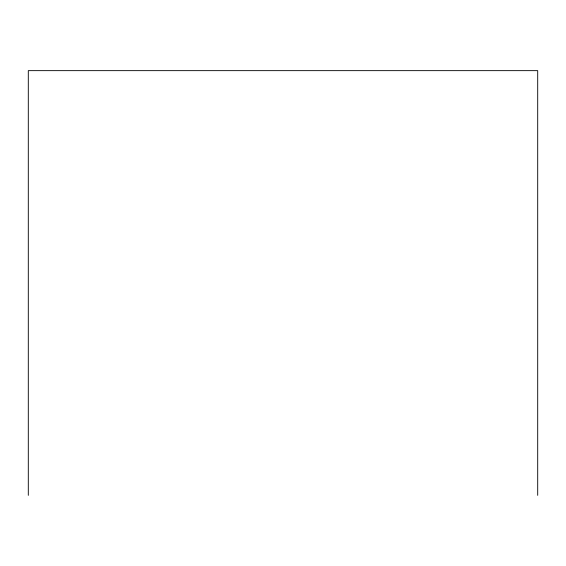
<?xml version="1.0" encoding="UTF-8"?>
<svg xmlns="http://www.w3.org/2000/svg" width="566" height="566" viewBox="0 0 566 566"><rect width="100%" height="100%" fill="white"/><g stroke="black" fill="none" stroke-linecap="round" stroke-linejoin="round"><path stroke-width="0.85" d="M537.7 495.356L537.7 70.644L28.3 70.644L28.3 495.356"/></g></svg>
